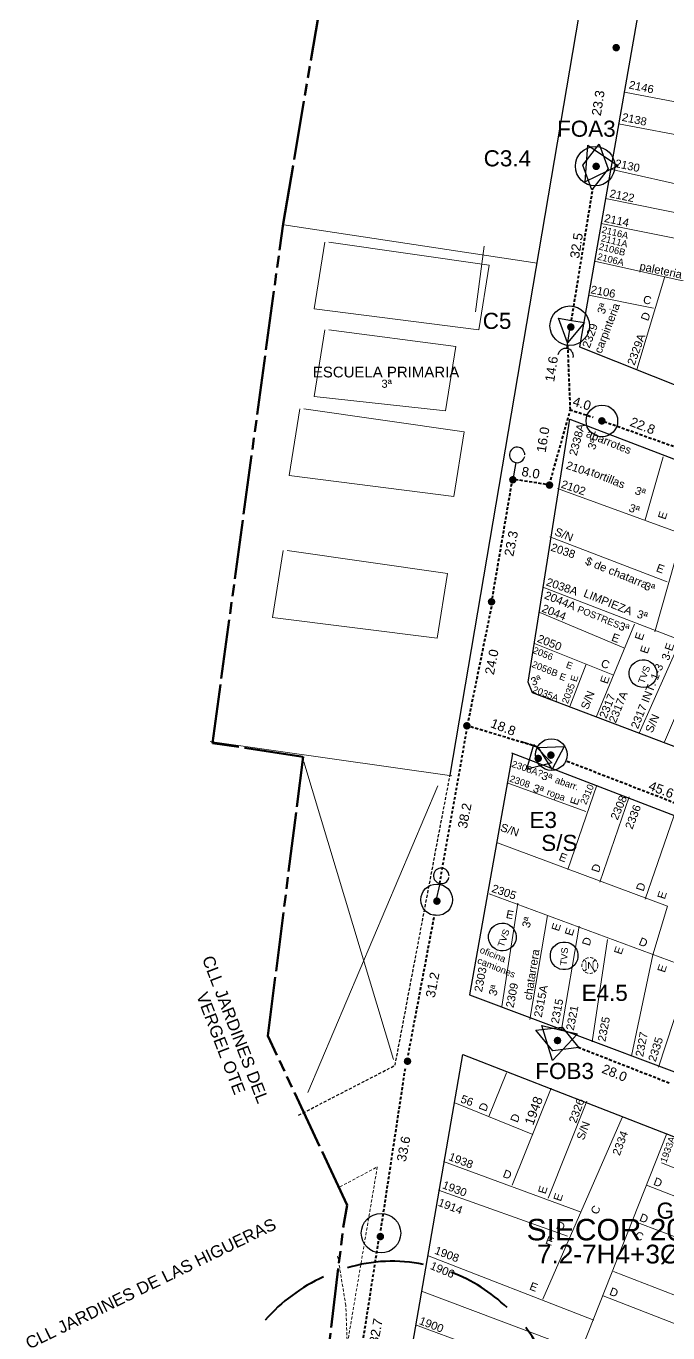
# Model space of a CAD drawing. Header units: millimetres. Extents: x -3867 to 635, y 1041 to 3666.
# Drawn here: x -1352.7 to -1244.3, y 1270.7 to 1491.3 of the extents above; entities that cross this region are included whole.
import ezdxf

# ---------------------------------------------------------------- set-up
doc = ezdxf.new("R2010")
doc.units = ezdxf.units.MM
doc.linetypes.add('TLSIGC_002', pattern=[0.8, 0.5, -0.3])
doc.linetypes.add('TLSIGC_007', pattern=[28, 10, -1, 10, -1, 2, -1, 2, -1])
for name, color, linetype, lineweight in [('CABLE EXISTENTE AEREO SECUNDARIO', 82, 'TLSIGC_002', 40), ('CABLE EXISTENTE SUBTERRANEO PRINCIPAL', 82, 'Continuous', 40), ('CAJA DE DISTRIBUCION EXISTENTE', 92, 'Continuous', 30), ('CAJA DE EMPALMES EXISTENTE SECUNDARIO', 82, 'Continuous', 30), ('CLASIFICACION TIPO COMERCIAL TERCERA', 5, 'Continuous', 9), ('CLASIFICACION TIPO RESIDENCIAL C', 156, 'Continuous', 9), ('CLASIFICACION TIPO RESIDENCIAL D', 5, 'Continuous', 9), ('CLASIFICACION TIPO RESIDENCIAL E', 156, 'Continuous', 9), ('DETALLES DE EDIFICIOS', 160, 'Continuous', 5), ('DISTRITO', 42, 'TLSIGC_007', 60), ('GRANDES BALDIOS', 132, 'Continuous', 15), ('LINEAS TELEFONICAS DE OTRAS OPERTELS', 160, 'TLSIGC_002', 15), ('LOTIFICACION 2003', 252, 'Continuous', 15), ('LOTIFICACION 2003 NO DEFINIDA', 252, 'TLSIGC_002', 15), ('MARCOS CONSTRUCCION', 7, 'Continuous', 30), ('MEDIDAS ENTRE POSTES', 82, 'Continuous', 5), ('NOMBRE DE CALLES', 92, 'TLSIGC_017', 5), ('NUMEROS OFICIALES', 3, 'Continuous', 5), ('PLANIMETRIA 2003', 251, 'Continuous', 30), ('PLANIMETRIA 2003 NO DEFINIDA', 12, 'TLSIGC_002', 30), ('POSTES EXISTENTES SECUNDARIOS', 82, 'Continuous', 30), ('REGISTRO AUXILIAR CENTRAL', 253, 'Continuous', 9), ('RETENIDAS CON ANCLA EXISTENTESSECUNDARIAS', 82, 'Continuous', 30), ('TERMINAL EXISTENTE EN POSTE', 82, 'Continuous', 30)]:
    doc.layers.add(name, color=color, linetype=linetype, lineweight=lineweight)
doc.styles.get("Standard").update_dxf_attribs({"font": 'arial.ttf'})
doc.linetypes.add('TLSIGC_017', pattern='A,0.5,["=",Standard,S=1.6,R=0,X=-0.2,Y=-0.8],0.5', length=1)

msp = doc.modelspace()

# ---------------------------------------------------------------- hatches: boundary and pattern name
at = {"layer": 'POSTES EXISTENTES SECUNDARIOS'}
h = msp.add_hatch(color=256, dxfattribs=at)
edge = h.paths.add_edge_path()
edge.add_arc((-1253.07, 1487.67), 0.638, 0, 360)
h = msp.add_hatch(color=256, dxfattribs=at)
edge = h.paths.add_edge_path()
edge.add_arc((-1256.45, 1467.63), 0.638, 0, 360)
h = msp.add_hatch(color=256, dxfattribs=at)
edge = h.paths.add_edge_path()
edge.add_arc((-1260.73, 1440.5), 0.638, 0, 360)
h = msp.add_hatch(color=256, dxfattribs=at)
edge = h.paths.add_edge_path()
edge.add_arc((-1255.49, 1424.66), 0.638, 0, 360)
h = msp.add_hatch(color=256, dxfattribs=at)
edge = h.paths.add_edge_path()
edge.add_arc((-1270.52, 1414.72), 0.638, 0, 360)
h = msp.add_hatch(color=256, dxfattribs=at)
edge = h.paths.add_edge_path()
edge.add_arc((-1264.33, 1413.82), 0.638, 0, 360)
h = msp.add_hatch(color=256, dxfattribs=at)
edge = h.paths.add_edge_path()
edge.add_arc((-1274.12, 1394.12), 0.638, 0, 360)
h = msp.add_hatch(color=256, dxfattribs=at)
edge = h.paths.add_edge_path()
edge.add_arc((-1278.29, 1373.18), 0.638, 0, 360)
h = msp.add_hatch(color=256, dxfattribs=at)
edge = h.paths.add_edge_path()
edge.add_arc((-1266.24, 1367.67), 0.638, 0, 360)
h = msp.add_hatch(color=256, dxfattribs=at)
edge = h.paths.add_edge_path()
edge.add_arc((-1264.1, 1368.23), 0.638, 0, 360)
h = msp.add_hatch(color=256, dxfattribs=at)
edge = h.paths.add_edge_path()
edge.add_arc((-1283.35, 1343.58), 0.638, 0, 360)
h = msp.add_hatch(color=256, dxfattribs=at)
edge = h.paths.add_edge_path()
edge.add_arc((-1262.98, 1320.05), 0.638, 0, 360)
h = msp.add_hatch(color=256, dxfattribs=at)
edge = h.paths.add_edge_path()
edge.add_arc((-1288.31, 1316.55), 0.638, 0, 360)
h = msp.add_hatch(color=256, dxfattribs=at)
edge = h.paths.add_edge_path()
edge.add_arc((-1292.9, 1286.95), 0.638, 0, 360)

# ---------------------------------------------------------------- linework, layer by layer
at = {"layer": 'CABLE EXISTENTE AEREO SECUNDARIO'}
for p, q in [((-1260.62, 1441.62), (-1257.02, 1463.8)), ((-1260.91, 1426.54), (-1256.95, 1425.29)), ((-1255.89, 1424.84), (-1240.81, 1419.45)), ((-1264.91, 1413.93), (-1269.96, 1414.72)), ((-1270.76, 1414.04), (-1274.03, 1394.79)), ((-1274.14, 1393.33), (-1278.08, 1373.97)), ((-1282.88, 1346.54), (-1278.3, 1372.39)), ((-1277.63, 1373.06), (-1266.47, 1369.69)), ((-1261.39, 1367.23), (-1229.99, 1355.1)), ((-1288.2, 1317.56), (-1283.72, 1341.37)), ((-1259.5, 1318.92), (-1243.96, 1312.84)), ((-1292.82, 1287.96), (-1288.65, 1315.54)), ((-1297.1, 1261.16), (-1293.17, 1286.38))]:
    msp.add_line(p, q, dxfattribs=at)
msp.add_lwpolyline([(-1264.12, 1414.72), (-1260.8, 1426.54), (-1261.24, 1437.56)], dxfattribs=at)
at = {"layer": 'CABLE EXISTENTE SUBTERRANEO PRINCIPAL'}
for centre, radius, start, end in [((-1290.93, 1257.1), 25.69, 78, 107), ((-1290.98, 1254.28), 28.3, 114, 139), ((-1290.92, 1254.84), 27.96, 46, 69), ((-1290.19, 1255.14), 27.35, 16, 37)]:
    msp.add_arc(centre, radius, start, end, dxfattribs=at)
at = {"layer": 'CAJA DE EMPALMES EXISTENTE SECUNDARIO'}
for centre, radius in [((-1256.62, 1467.65), 3.33), ((-1260.92, 1440.73), 3.33), ((-1255.49, 1424.66), 2.67), ((-1264.01, 1368.33), 2.67), ((-1283.39, 1343.8), 2.67), ((-1292.79, 1287.51), 3.33)]:
    msp.add_circle(centre, radius, dxfattribs=at)
at = {"layer": 'DISTRITO'}
msp.add_lwpolyline([(-1302.55, 1260.69), (-1299.16, 1288.46), (-1298.49, 1292.25), (-1311.9, 1320.83), (-1305.94, 1367.97), (-1321.25, 1370.27), (-1309.33, 1457.92), (-1299.3, 1516.7), (-1298.9, 1519.42), (-1251.76, 1510.61), (-1251.76, 1510.61)], dxfattribs=at)
at = {"layer": 'GRANDES BALDIOS'}
for p, q in [((-1305.81, 1367.09), (-1290.69, 1316.82)), ((-1305.16, 1311.29), (-1283.2, 1363.02))]:
    msp.add_line(p, q, dxfattribs=at)
at = {"layer": 'LINEAS TELEFONICAS DE OTRAS OPERTELS'}
for p, q in [((-1258.42, 1333.75), (-1258.16, 1333.27)), ((-1256.69, 1333.64), (-1256.96, 1333.33)), ((-1258.42, 1331.77), (-1258.1, 1332.08)), ((-1256.75, 1331.77), (-1257.01, 1332.19))]:
    msp.add_line(p, q, dxfattribs=at)
msp.add_circle((-1257.53, 1332.71), 1.34, dxfattribs=at)
at = {"layer": 'LOTIFICACION 2003'}
for p, q in [((-1251.65, 1480.15), (-1228.73, 1475.77)), ((-1252.66, 1474.83), (-1212.6, 1467.14)), ((-1254.03, 1467.14), (-1215.93, 1458.6)), ((-1254.89, 1462.23), (-1217.49, 1454.65)), ((-1309.22, 1457.76), (-1266.42, 1451.3)), ((-1218.95, 1450.59), (-1255.58, 1457.98)), ((-1276.82, 1443.08), (-1275.36, 1454.15)), ((-1256.74, 1451.63), (-1221.13, 1443.71)), ((-1249.6, 1433.33), (-1244.87, 1449.03)), ((-1246.75, 1443.71), (-1257.71, 1445.86)), ((-1248.16, 1407.93), (-1245.15, 1418.59)), ((-1246.53, 1389.05), (-1238.8, 1416.41)), ((-1241.8, 1405.55), (-1262.99, 1413.26)), ((-1264.29, 1405.06), (-1244.46, 1397.51)), ((-1203.65, 1372.83), (-1265.46, 1396.6)), ((-1265.98, 1392.31), (-1251.76, 1386.35)), ((-1249.97, 1390.35), (-1256.44, 1374.62)), ((-1253.61, 1381.76), (-1266.89, 1387.1)), ((-1242.29, 1387.45), (-1249.18, 1371.93)), ((-1238.24, 1386.09), (-1244.92, 1370.5)), ((-1258.13, 1383.58), (-1260.91, 1376.43)), ((-1280.83, 1364.76), (-1321.62, 1370.54)), ((-1258.17, 1358.73), (-1271.48, 1363.53)), ((-1261.26, 1348.93), (-1256.35, 1363.16)), ((-1255.83, 1346.76), (-1250.88, 1361.21)), ((-1248.15, 1343.9), (-1243.33, 1357.95)), ((-1245.94, 1315.53), (-1233.19, 1354.44)), ((-1234.88, 1330.11), (-1274.52, 1344.84)), ((-1269.68, 1343.22), (-1272.4, 1325.81)), ((-1264.65, 1341.15), (-1267.65, 1323.61)), ((-1259.34, 1339.34), (-1262.33, 1321.92)), ((-1254.53, 1337.13), (-1257.13, 1319.82)), ((-1274.59, 1307.23), (-1271.62, 1314.61)), ((-1270.66, 1295.62), (-1264.07, 1311.99)), ((-1267.15, 1304.21), (-1280.31, 1309.55)), ((-1264.55, 1293.41), (-1258.04, 1309.8)), ((-1265.46, 1276.36), (-1252.05, 1307.07)), ((-1244.51, 1304.34), (-1264.03, 1255.14)), ((-1282.24, 1299.65), (-1258.96, 1291.06)), ((-1245.41, 1299.4), (-1230.79, 1293.62)), ((-1232.27, 1289.5), (-1247.94, 1295.64)), ((-1261.3, 1287.03), (-1283.06, 1294.77)), ((-1235.14, 1283.9), (-1250.25, 1289.61)), ((-1256.87, 1272.84), (-1284.91, 1283.74)), ((-1253.55, 1281.04), (-1238.39, 1275.18)), ((-1285.95, 1277.71), (-1259.47, 1267.77)), ((-1255.25, 1276.97), (-1240.08, 1271.01))]:
    msp.add_line(p, q, dxfattribs=at)
for points in [[(-1301.6, 1454.82), (-1274.51, 1450.95), (-1276.27, 1440.05), (-1304.06, 1443.56), (-1302.3, 1454.82)], [(-1301.6, 1440.05), (-1280.14, 1437.23), (-1281.9, 1426.33), (-1304.06, 1428.78), (-1302.3, 1440.05)], [(-1305.83, 1426.68), (-1278.73, 1422.8), (-1280.49, 1411.91), (-1308.28, 1415.42), (-1306.52, 1426.68)], [(-1308.64, 1402.76), (-1281.55, 1398.88), (-1283.31, 1387.99), (-1311.09, 1391.49), (-1309.34, 1402.76)], [(-1250.5, 1317.48), (-1246.9, 1334.53), (-1244.38, 1342.72), (-1273.09, 1353.45)], [(-1261.04, 1262.17), (-1277.56, 1268.54), (-1286.94, 1272.06)]]:
    msp.add_lwpolyline(points, dxfattribs=at)
at = {"layer": 'LOTIFICACION 2003 NO DEFINIDA'}
msp.add_lwpolyline([(-1299.73, 1295.34), (-1293.41, 1298.71), (-1298.49, 1268.71), (-1298.74, 1275.32), (-1300.02, 1283.2), (-1300.11, 1283.64)], dxfattribs=at)
at = {"layer": 'MARCOS CONSTRUCCION'}
for centre, major_axis in [((-1248.54, 1382), (0.8, 2.2)), ((-1272.29, 1337.53), (0.8, 2.2)), ((-1261.86, 1334.35), (0.24, 2.33))]:
    msp.add_ellipse(centre, major_axis=major_axis, ratio=1, dxfattribs=at)
at = {"layer": 'PLANIMETRIA 2003'}
msp.add_line((-1281.12, 1364.84), (-1256.14, 1511.89), dxfattribs=at)
for points in [[(-1244.44, 1521.54), (-1259.27, 1437.16), (-1228.29, 1424.84), (-1203.85, 1490.56), (-1198.26, 1488.46)], [(-1194.27, 1399.34), (-1209.28, 1356.82), (-1267.21, 1378.75), (-1267.91, 1380.56), (-1260.91, 1424.97), (-1194.27, 1399.47)], [(-1270.58, 1368.44), (-1277.86, 1327.79), (-1225.12, 1307.97), (-1224.21, 1308.76), (-1210.75, 1345.47), (-1270.69, 1368.55)], [(-1288.23, 1264.38), (-1278.98, 1317.69), (-1228.63, 1298.09), (-1249.25, 1249.25), (-1288.23, 1264.38)]]:
    msp.add_lwpolyline(points, dxfattribs=at)
at = {"layer": 'PLANIMETRIA 2003 NO DEFINIDA'}
msp.add_lwpolyline([(-1306.7, 1307.44), (-1290.41, 1315.86), (-1281.13, 1364.84)], dxfattribs=at)
at = {"layer": 'RETENIDAS CON ANCLA EXISTENTESSECUNDARIAS'}
for p, q in [((-1261.4, 1436.88), (-1260.87, 1440.08)), ((-1270.02, 1417.63), (-1270.59, 1414.44)), ((-1269.14, 1370.59), (-1266.1, 1369.45)), ((-1282.88, 1346.56), (-1283.56, 1343.4))]:
    msp.add_line(p, q, dxfattribs=at)
for centre, start, end in [((-1261.61, 1435.59), 350, 170), ((-1269.8, 1418.91), 0, 349), ((-1270.36, 1371.04), 0, 0), ((-1282.61, 1347.84), 0, 347)]:
    msp.add_arc(centre, 1.31, start, end, dxfattribs=at)
at = {"layer": 'TERMINAL EXISTENTE EN POSTE'}
for points in [[(-1255.97, 1471.39), (-1254.43, 1467.19), (-1257.17, 1463.64), (-1258.72, 1467.85), (-1255.97, 1471.4), (-1255.97, 1471.39)], [(-1252.76, 1467.72), (-1258.32, 1465.04), (-1257.88, 1471.2), (-1252.76, 1467.72)], [(-1258.44, 1441.25), (-1261.27, 1437.84), (-1262.82, 1441.99), (-1260.62, 1441.62), (-1258.44, 1441.25)], [(-1268.15, 1365.84), (-1267, 1370.02), (-1263.94, 1366.94), (-1266.05, 1366.39), (-1268.15, 1365.84)], [(-1266.2, 1369.53), (-1261.86, 1369.69), (-1263.88, 1365.85), (-1265.04, 1367.7), (-1266.2, 1369.53)], [(-1259.35, 1318.85), (-1263.79, 1318.3), (-1266.63, 1321.77), (-1262.17, 1322.33), (-1259.35, 1318.84), (-1259.35, 1318.85)], [(-1259.6, 1321.17), (-1263.83, 1316.67), (-1265.63, 1322.58), (-1262.6, 1321.88), (-1259.6, 1321.17)]]:
    msp.add_lwpolyline(points, dxfattribs=at)

# ---------------------------------------------------------------- texts
at = {"layer": 'CAJA DE DISTRIBUCION EXISTENTE'}
for s, height, p in [('SIECOR 2000', 3.6203, (-1268.2, 1286.31)), ('7.2-7H4+3Ø45', 3.1678, (-1266.46, 1282.41))]:
    msp.add_text(s, height=height, dxfattribs=at).set_placement(p)
at = {"layer": 'CLASIFICACION TIPO COMERCIAL TERCERA'}
for rotation, p in [(70, (-1255.07, 1442.56)), (70, (-1256.68, 1419.67)), (341, (-1250.04, 1412.35)), (341, (-1251.06, 1409.43)), (341, (-1248.47, 1396.25)), (341, (-1249.7, 1391.52)), (341, (-1252.79, 1389.47)), (19, (-1267.22, 1379.91)), (340, (-1265.82, 1364.24)), (340, (-1267.26, 1362.11)), (74, (-1267.72, 1338.96)), (74, (-1273.34, 1327.48))]:
    msp.add_text('3ª', height=1.358, rotation=rotation, dxfattribs=at).set_placement(p)
msp.add_text('3ª', height=1.358, dxfattribs=at).set_placement((-1292.72, 1430.25))
at = {"layer": 'CLASIFICACION TIPO RESIDENCIAL C'}
for rotation, p in [(349, (-1248.62, 1444.53)), (340, (-1255.78, 1383.2)), (65, (-1256.23, 1290.55)), (339, (-1250.04, 1286.62))]:
    msp.add_text('C', height=1.36, rotation=rotation, dxfattribs=at).set_placement(p)
at = {"layer": 'CLASIFICACION TIPO RESIDENCIAL D'}
for rotation, p in [(70, (-1247.69, 1441.42)), (72, (-1256.01, 1348.3)), (72, (-1248.47, 1345.14)), (72, (-1257.59, 1335.92)), (338, (-1249.37, 1336.26)), (69, (-1275.07, 1307.95)), (69, (-1269.74, 1306.09)), (339, (-1272.33, 1297.05)), (339, (-1246.89, 1295.73)), (339, (-1249.26, 1289.65)), (339, (-1263.32, 1288.31)), (339, (-1254.33, 1277.16))]:
    msp.add_text('D', height=1.36, rotation=rotation, dxfattribs=at).set_placement(p)
at = {"layer": 'CLASIFICACION TIPO RESIDENCIAL E'}
for s, height, rotation, p in [('E', 1.36, 72, (-1244.77, 1407.91)), ('E', 1.36, 340, (-1246.43, 1399.3)), ('E', 1.36, 340, (-1253.98, 1387.59)), ('E', 1.36, 71, (-1248.7, 1387.48)), ('E', 1.36, 71, (-1247.8, 1385.23)), ('3-E', 1.358, 71, (-1244.19, 1384.1)), ('E', 1.13, 340, (-1261.65, 1383.04)), ('E', 1.13, 340, (-1262.78, 1381.08)), ('E', 1.13, 73, (-1259.76, 1380.51)), ('E', 1.36, 71, (-1254.55, 1380.15)), ('E', 1.36, 72, (-1259.62, 1359.68)), ('E', 1.36, 339, (-1262.87, 1350.55)), ('E', 1.36, 72, (-1244.87, 1343.8)), ('E', 1.36, 349, (-1271.77, 1340.76)), ('E', 1.36, 72, (-1262.76, 1338.4)), ('E', 1.36, 72, (-1260.5, 1337.6)), ('E', 1.36, 72, (-1252.19, 1334.46)), ('E', 1.36, 72, (-1244.87, 1331.42)), ('E', 1.36, 72, (-1265.02, 1294.03)), ('E', 1.36, 72, (-1262.42, 1292.8)), ('E', 1.36, 339, (-1265.13, 1285.82)), ('E', 1.36, 339, (-1267.83, 1278.05))]:
    msp.add_text(s, height=height, rotation=rotation, dxfattribs=at).set_placement(p)
at = {"layer": 'DETALLES DE EDIFICIOS'}
for s, height, rotation, p in [('paleteria', 1.358, 348, (-1249.22, 1450.18)), ('carpinteria', 1.3576, 69, (-1255.57, 1435.94)), ('abarrotes', 1.358, 338, (-1258.28, 1422.01)), ('tortillas', 1.358, 338, (-1257.48, 1415.46)), ('$ de chatarra', 1.3576, 338, (-1258.41, 1400.5)), ('LIMPIEZA', 1.358, 338, (-1258.71, 1395.04)), ('POSTRES', 1.131, 338, (-1259.75, 1392.44)), ('oficina', 1.131, 338, (-1276.22, 1334.92)), ('chatarrera', 1.358, 81, (-1267.36, 1326.8)), ('camiones', 1.131, 338, (-1276.63, 1333.14))]:
    msp.add_text(s, height=height, rotation=rotation, dxfattribs=at).set_placement(p)
at = {"layer": 'LINEAS TELEFONICAS DE OTRAS OPERTELS'}
msp.add_text('IN', height=1.131, dxfattribs=at).set_placement((-1258.38, 1332.18))
at = {"layer": 'MARCOS CONSTRUCCION'}
for rotation, p in [(70, (-1248.34, 1380.18)), (70, (-1272.08, 1335.71)), (86, (-1261.4, 1332.66))]:
    msp.add_text('TVS', height=1.131, rotation=rotation, dxfattribs=at).set_placement(p)
at = {"layer": 'MEDIDAS ENTRE POSTES'}
for s, rotation, p in [('23.3', 81, (-1255.67, 1476.07)), ('32.5', 81, (-1259.34, 1452)), ('14.6', 81, (-1263.55, 1431.17)), ('4.0', 343, (-1260.55, 1427.28)), ('22.8', 339, (-1250.89, 1423.87)), ('16.0', 81, (-1264.99, 1419.24)), ('8.0', 350, (-1269.16, 1415.4)), ('23.3', 79, (-1270.45, 1401.69)), ('24.0', 79, (-1273.73, 1381.7)), ('18.8', 339, (-1274.44, 1372.99)), ('45.6', 339, (-1247.75, 1362.44)), ('38.2', 79, (-1278.3, 1355.73)), ('31.2', 79, (-1283.72, 1327.18)), ('28.0', 338, (-1255.64, 1314.66)), ('33.6', 79, (-1288.61, 1299.49)), ('32.7', 79, (-1293.29, 1268.72))]:
    msp.add_text(s, height=1.584, rotation=rotation, dxfattribs=at).set_placement(p)
at = {"layer": 'NOMBRE DE CALLES'}
for s, height, rotation, p in [('CLL JARDINES DEL', 2.0364, 291, (-1323.05, 1333.89)), ('VERGEL OTE', 2.036, 291, (-1324.03, 1327.7)), ('CLL JARDINES DE LAS HIGUERAS', 2.0364, 26, (-1352.19, 1267.88))]:
    msp.add_text(s, height=height, rotation=rotation, dxfattribs=at).set_placement(p)
at = {"layer": 'NUMEROS OFICIALES'}
for s, height, rotation, p in [('2146', 1.358, 348, (-1251.01, 1480.8)), ('2138', 1.358, 348, (-1252.19, 1475.34)), ('2130', 1.358, 348, (-1253.37, 1467.53)), ('2122', 1.358, 348, (-1254.27, 1462.45)), ('2114', 1.358, 348, (-1255.18, 1458.28)), ('2111A', 1.131, 346, (-1255.71, 1455.02)), ('2116A', 1.131, 346, (-1255.6, 1456.45)), ('2106B', 1.131, 346, (-1256.1, 1453.61)), ('2106A', 1.131, 346, (-1256.35, 1451.92)), ('2106', 1.358, 349, (-1257.47, 1446.21)), ('2329', 1.358, 70, (-1257.57, 1436.84)), ('2329A', 1.358, 70, (-1249.98, 1433.92)), ('2338A', 1.358, 75, (-1259.75, 1418.68)), ('2104', 1.358, 341, (-1261.66, 1416.63)), ('2102', 1.358, 341, (-1262.5, 1413.43)), ('S/N', 1.358, 338, (-1263.59, 1405.44)), ('2038', 1.358, 341, (-1264.25, 1402.78)), ('2038A', 1.358, 341, (-1265.01, 1396.92)), ('2044A', 1.358, 338, (-1265.32, 1394.71)), ('2044', 1.358, 338, (-1265.77, 1392.5)), ('2050', 1.358, 338, (-1266.53, 1387.4)), ('2056', 1.131, 338, (-1267.26, 1385.51)), ('2056B', 1.131, 338, (-1267.43, 1383.14)), ('2317 INT. 1-3', 1.3576, 68, (-1249.4, 1372.56)), ('2035A', 1.131, 339, (-1267.3, 1378.89)), ('2035', 1.131, 69, (-1261.24, 1376.82)), ('S/N', 1.358, 68, (-1257.85, 1375.8)), ('2317', 1.358, 68, (-1254.73, 1374.31)), ('2317A', 1.358, 68, (-1253.13, 1373.55)), ('S/N', 1.358, 67, (-1246.97, 1371.87)), ('2308A?', 1.131, 341, (-1270.83, 1366.28)), ('2308', 1.131, 341, (-1271.18, 1363.8)), ('abarr.', 1.131, 341, (-1263.5, 1363.58)), ('ropa', 1.131, 340, (-1264.89, 1361.55)), ('2310', 1.131, 67, (-1258.16, 1359.77)), ('2308', 1.358, 67, (-1252.84, 1357.17)), ('2336', 1.358, 69, (-1250.35, 1355.6)), ('S/N', 1.358, 341, (-1272.75, 1355.48)), ('2305', 1.358, 341, (-1274.21, 1345.18)), ('2303', 1.358, 79, (-1275.74, 1328.15)), ('2309', 1.358, 79, (-1270.41, 1325.48)), ('2315A', 1.358, 79, (-1265.66, 1323.87)), ('2315', 1.358, 79, (-1262.79, 1322.81)), ('2321', 1.358, 79, (-1260.24, 1321.67)), ('2325', 1.358, 79, (-1254.9, 1319.77)), ('2327', 1.358, 79, (-1248.52, 1317.21)), ('2335', 1.358, 72, (-1246.42, 1316.35)), ('56', 1.358, 339, (-1279.48, 1309.66)), ('1948', 1.584, 70, (-1267.1, 1305.62)), ('2326', 1.358, 70, (-1259.84, 1305.98)), ('S/N', 1.358, 70, (-1258.54, 1303.12)), ('2334', 1.358, 70, (-1252.48, 1300.51)), ('1933A', 1.131, 70, (-1244.62, 1299.31)), ('1938', 1.358, 339, (-1281.49, 1299.91)), ('1930', 1.358, 339, (-1282.56, 1295.15)), ('1914', 1.358, 339, (-1283.28, 1292.19)), ('1908', 1.358, 339, (-1283.86, 1284.09)), ('1906', 1.358, 337, (-1284.62, 1281.53)), ('1900', 1.358, 339, (-1286.48, 1272.21))]:
    msp.add_text(s, height=height, rotation=rotation, dxfattribs=at).set_placement(p)
at = {"layer": 'REGISTRO AUXILIAR CENTRAL'}
msp.add_text('ESCUELA PRIMARIA', height=1.8102, dxfattribs=at).set_placement((-1304.3, 1432))
at = {"layer": 'TERMINAL EXISTENTE EN POSTE'}
for s, p in [('FOA3', (-1263.06, 1472.63)), ('C3.4', (-1275.45, 1467.63)), ('C5', (-1275.61, 1440.19)), ('E3', (-1267.71, 1355.93)), ('S/S', (-1265.73, 1352.06)), ('E4.5', (-1258.91, 1326.74)), ('FOB3', (-1266.73, 1313.55)), ('G5', (-1246.24, 1289.97))]:
    msp.add_text(s, height=2.715, dxfattribs=at).set_placement(p)

doc.saveas('drawing.dxf')
